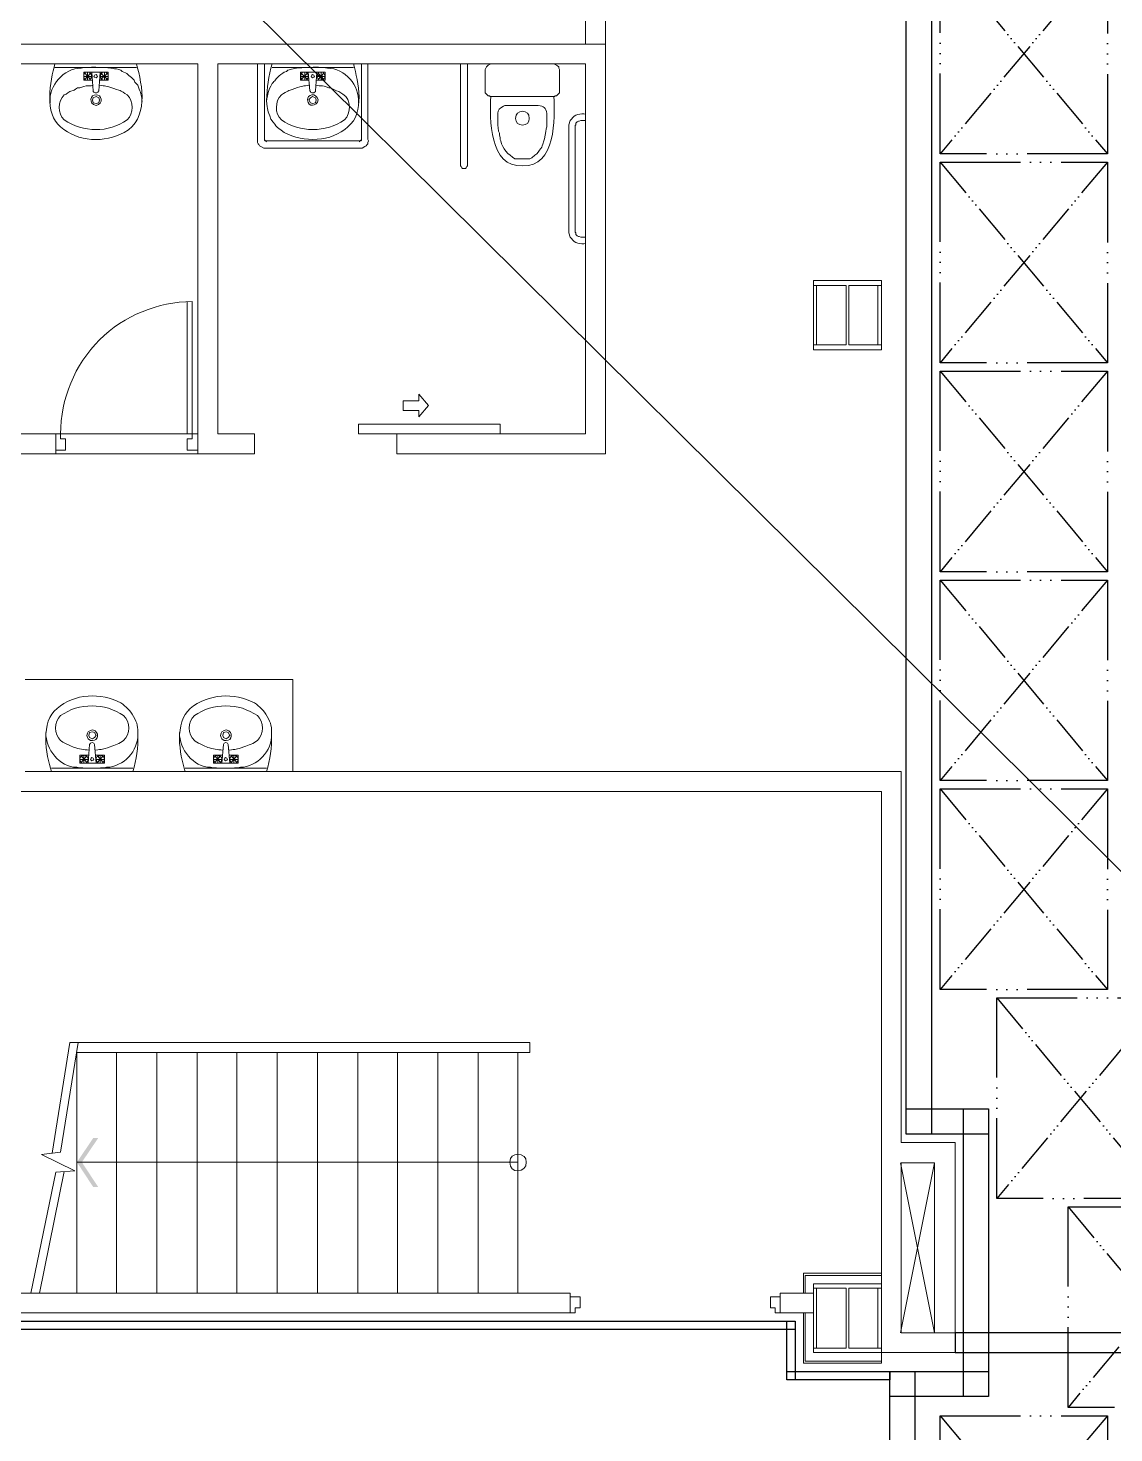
# Model space of a CAD drawing. Header units: millimetres. Extents: x -15161 to 10473752, y -72817 to 33960.
# Drawn here: x 9828 to 10478, y 2243 to 3083 of the extents above; entities that cross this region are included whole.
import ezdxf

# ---------------------------------------------------------------- set-up
doc = ezdxf.new("R2010")
doc.units = ezdxf.units.MM
doc.linetypes.add('ACAD_ISO06W100', pattern=[36, 24, -3, 0, -3, 0, -3, 0, -3])
for name, color, linetype in [('PDF_單色填滿', 7, 'Continuous'), ('PDF_幾何圖形', 7, 'Continuous'), ('棧板', 4, 'Continuous')]:
    doc.layers.add(name, color=color, linetype=linetype)

# ---------------------------------------------------------------- blocks, each defined once
blk = doc.blocks.new('拆除後的建築底圖1131126')
blk.add_lwpolyline([(11048.46, 2302.72), (10382.87, 2302.72), (10382.87, 2290.87), (11048.46, 2290.87)], close=True)
at = {"layer": 'PDF_單色填滿', "lineweight": 0}
for points in [[(9857.43, 2404.77), (9860.39, 2404.77), (9867.16, 2419.16), (9870.13, 2419.16)], [(9867.16, 2389.95), (9870.13, 2389.95), (9857.43, 2404.77), (9860.39, 2404.77)]]:
    blk.add_solid(points, dxfattribs=at)
at = {"layer": 'PDF_幾何圖形', "lineweight": 0}
for points in [[(10161.85, 3073.74), (10161.85, 3103.8), (10173.71, 3103.8), (10173.71, 3073.74), (10173.71, 2828.59), (10048.8, 2828.59), (10048.8, 2840.45), (10161.85, 2840.45), (10161.85, 3061.89), (9941.68, 3061.89), (9941.68, 2840.45), (9963.7, 2840.45), (9963.7, 2828.59), (9929.83, 2828.59), (9929.83, 3061.89), (9547.5, 3061.89)], [(10173.71, 3073.74), (9547.5, 3073.74)], [(9844.3, 3061.89), (9892.99, 3061.89)], [(9892.99, 3059.77), (9844.3, 3059.77)], [(9877.75, 3059.35), (9879.02, 3059.35), (9879.87, 3058.92), (9881.14, 3058.92), (9882.41, 3058.5), (9883.68, 3058.08), (9884.52, 3057.23)], [(9965.39, 3061.89), (9965.39, 3014.89), (9965.82, 3014.04), (9966.24, 3013.62), (9966.66, 3012.77), (9967.51, 3012.35), (9969.2, 3011.5), (10028.06, 3011.5), (10029.75, 3012.35), (10030.6, 3012.77), (10031.02, 3013.62), (10031.44, 3014.04), (10031.44, 3014.89), (10031.87, 3015.73), (10031.44, 3016.58), (10031.44, 3061.89)], [(9969.63, 3061.89), (9969.63, 3016.16), (9970.05, 3015.73)], [(10022.98, 3061.89), (9974.29, 3061.89)], [(9974.29, 3059.77), (10022.98, 3059.77)], [(10027.21, 3016.16), (10027.63, 3016.16), (10027.63, 3061.89)], [(10091.14, 3061.89), (10091.14, 3000.92), (10090.72, 3000.49), (10090.3, 2999.65), (10089.87, 2999.22), (10088.18, 2999.22), (10087.76, 2999.65), (10087.33, 3000.49), (10086.91, 3000.92), (10086.91, 3061.89)], [(9870.98, 3052.15), (9876.06, 3052.15), (9876.06, 3056.81), (9861.66, 3056.81), (9861.66, 3052.15), (9866.74, 3052.15)], [(9866.32, 3054.26), (9861.66, 3054.26)], [(9865.47, 3052.57), (9862.08, 3056.38)], [(9862.08, 3052.57), (9865.47, 3056.38)], [(9863.78, 3056.81), (9863.78, 3052.15)], [(9871.4, 3056.81), (9870.55, 3045.8), (9870.13, 3045.37), (9870.13, 3044.95), (9869.28, 3044.53), (9868.43, 3044.53), (9867.59, 3044.95), (9867.16, 3045.37), (9867.16, 3045.8), (9866.32, 3056.81)], [(9876.06, 3054.26), (9871.4, 3054.26)], [(9875.63, 3052.57), (9871.82, 3056.38)], [(9871.82, 3052.57), (9875.63, 3056.38)], [(9873.94, 3056.81), (9873.94, 3052.15)], [(9890.88, 3052.99), (9891.72, 3052.15), (9892.15, 3050.88), (9893.84, 3049.18), (9894.69, 3046.64)], [(9978.52, 3054.69), (9979.37, 3055.53), (9980.64, 3056.38), (9981.48, 3056.81), (9982.75, 3057.23), (9983.6, 3058.08)], [(9996.3, 3052.15), (9991.22, 3052.15), (9991.22, 3056.81), (10006.04, 3056.81), (10006.04, 3052.15), (10000.54, 3052.15)], [(9991.22, 3054.26), (9995.88, 3054.26), (9995.88, 3053.42), (9994.61, 3052.15), (9992.49, 3052.15), (9991.65, 3053.42), (9991.22, 3054.26), (9991.65, 3055.53), (9992.49, 3056.81), (9994.61, 3056.81), (9995.88, 3055.53), (9995.88, 3054.26)], [(9991.65, 3052.57), (9995.46, 3056.38)], [(9995.46, 3052.57), (9991.65, 3056.38)], [(9993.76, 3056.81), (9993.76, 3052.15)], [(9995.88, 3056.81), (9996.73, 3045.8), (9997.15, 3045.37), (9997.15, 3044.95), (9998, 3044.53), (9999.27, 3044.53), (10000.11, 3045.37), (10000.11, 3045.8), (10000.96, 3056.81)], [(10000.96, 3054.26), (10006.04, 3054.26)], [(10001.81, 3052.57), (10005.19, 3056.38)], [(10005.19, 3052.57), (10001.81, 3056.38)], [(10003.5, 3056.81), (10003.5, 3052.15)], [(9849.81, 3043.26), (9851.08, 3043.68), (9851.92, 3044.53), (9853.19, 3045.37), (9855.73, 3046.22), (9856.58, 3046.64), (9857.85, 3047.49), (9859.12, 3047.49), (9860.39, 3047.91), (9861.66, 3048.34), (9862.93, 3048.76), (9865.89, 3048.76), (9867.16, 3049.18)], [(10008.16, 3047.49), (10009.43, 3047.49), (10010.7, 3046.64), (10011.97, 3046.22), (10012.82, 3045.8), (10014.09, 3045.37), (10016.63, 3043.68)], [(10133.48, 3036.91), (10124.17, 3036.91), (10113.58, 3036.91), (10112.74, 3036.48), (10111.04, 3035.63)], [(10109.35, 3030.98), (10109.35, 3028.86)], [(10138.57, 3032.25), (10138.57, 3030.98), (10138.57, 3024.2), (10138.14, 3022.93)], [(10153.38, 3028.86), (10152.54, 3028.01), (10151.69, 3025.47), (10151.69, 2960.69), (10152.54, 2958.15), (10153.38, 2957.31)], [(10161.85, 3028.01), (10158.89, 3028.01), (10158.04, 3027.59), (10157.62, 3027.59), (10156.77, 3027.17), (10155.93, 3026.32), (10155.93, 3025.47), (10155.5, 3025.05), (10155.5, 2961.12), (10155.93, 2960.69), (10155.93, 2959.85), (10156.77, 2959), (10157.62, 2958.58), (10158.04, 2958.58), (10158.89, 2958.15), (10161.85, 2958.15)], [(10111.04, 3015.73), (10110.62, 3016.58), (10110.62, 3017.85), (10110.2, 3019.12), (10110.2, 3020.39), (10109.77, 3021.66)], [(9969.63, 3016.16), (9970.05, 3016.16), (9970.05, 3015.73), (9970.47, 3015.73), (9970.9, 3015.31)], [(9970.47, 3015.73), (10026.36, 3015.73), (10026.79, 3015.31)], [(10026.36, 3015.73), (10027.21, 3015.73), (10027.21, 3016.16), (10027.63, 3015.73)], [(10133.48, 3008.96), (10132.64, 3008.11), (10131.37, 3007.27), (10129.67, 3005.57), (10128.4, 3005.15), (10124.17, 3005.15), (10119.51, 3005.15)], [(9547.5, 2840.45), (9856.58, 2840.45)], [(9923.48, 2840.45), (9844.72, 2840.45), (9844.72, 2828.59), (9929.83, 2828.59), (9929.83, 2840.45), (9926.44, 2840.45), (9926.44, 2837.48), (9923.48, 2837.48), (9923.48, 2830.71), (9929.83, 2830.71)], [(9844.72, 2840.45), (9847.69, 2840.45), (9847.69, 2837.48), (9850.65, 2837.48), (9850.65, 2830.71), (9844.72, 2830.71)], [(9547.5, 2828.59), (9856.58, 2828.59)], [(9826.52, 2693.53), (9986.56, 2693.53), (9986.56, 2638.48)], [(9866.74, 2663.46), (9865.47, 2663.04), (9864.2, 2662.19), (9863.78, 2661.35), (9863.35, 2660.08), (9863.78, 2658.81), (9864.2, 2657.96), (9865.47, 2657.11), (9866.74, 2657.11)], [(9946.76, 2663.46), (9945.49, 2663.04), (9944.22, 2662.19), (9943.8, 2661.35), (9943.38, 2660.08), (9943.8, 2658.81), (9944.22, 2657.96), (9945.49, 2657.11), (9946.76, 2657.11)], [(9868.86, 2648.22), (9873.94, 2648.22), (9873.94, 2643.56), (9859.12, 2643.56), (9859.12, 2648.22), (9864.62, 2648.22)], [(9863.35, 2647.8), (9859.97, 2643.99)], [(9859.97, 2647.8), (9863.35, 2643.99)], [(9861.66, 2643.56), (9861.66, 2648.22)], [(9865.05, 2654.57), (9864.2, 2643.56)], [(9868.01, 2654.57), (9868.86, 2643.56)], [(9873.09, 2647.8), (9869.71, 2643.99)], [(9869.71, 2647.8), (9873.09, 2643.99)], [(9871.4, 2643.56), (9871.4, 2648.22)], [(9948.88, 2648.22), (9953.96, 2648.22), (9953.96, 2643.56), (9939.14, 2643.56), (9939.14, 2648.22), (9944.65, 2648.22)], [(9943.38, 2647.8), (9939.99, 2643.99)], [(9939.99, 2647.8), (9943.38, 2643.99)], [(9941.68, 2643.56), (9941.68, 2648.22)], [(9945.07, 2654.57), (9944.22, 2643.56)], [(9948.03, 2654.57), (9948.88, 2643.56)], [(9953.12, 2647.8), (9949.73, 2643.99)], [(9949.73, 2647.8), (9953.12, 2643.99)], [(9951.42, 2643.56), (9951.42, 2648.22)], [(9890.88, 2640.6), (9842.18, 2640.6)], [(9864.2, 2645.68), (9859.12, 2645.68)], [(9860.39, 2643.56), (9862.93, 2643.56)], [(9873.94, 2645.68), (9868.86, 2645.68)], [(9870.13, 2643.56), (9872.67, 2643.56)], [(9970.9, 2640.6), (9922.21, 2640.6)], [(9944.22, 2645.68), (9939.14, 2645.68)], [(9940.41, 2643.56), (9942.95, 2643.56)], [(9953.96, 2645.68), (9948.88, 2645.68)], [(9950.15, 2643.56), (9952.69, 2643.56)], [(9826.52, 2638.48), (10350.69, 2638.48), (10350.69, 2416.62), (10382.87, 2416.62), (10382.87, 2290.87)], [(10338.84, 2284.52), (10338.84, 2626.63), (9826.52, 2626.63), (9547.5, 2626.63)], [(9829.91, 2326.44), (9844.72, 2398.84), (9856.16, 2399.68), (9836.26, 2409.42), (9847.69, 2410.69), (9858.27, 2476.32)], [(9857.43, 2326.44), (9857.43, 2470.39), (10128.4, 2470.39), (10128.4, 2476.32), (9853.19, 2476.32), (9842.61, 2410.27)], [(9881.14, 2326.44), (9881.14, 2470.39)], [(9905.27, 2326.44), (9905.27, 2470.39)], [(9929.4, 2326.44), (9929.4, 2470.39)], [(9953.12, 2326.44), (9953.12, 2470.39)], [(9977.25, 2326.44), (9977.25, 2470.39)], [(10001.38, 2326.44), (10001.38, 2470.39)], [(10025.52, 2326.44), (10025.52, 2470.39)], [(10049.23, 2326.44), (10049.23, 2470.39)], [(10073.36, 2326.44), (10073.36, 2470.39)], [(10097.5, 2326.44), (10097.5, 2470.39)], [(10121.21, 2326.44), (10121.21, 2470.39)], [(9857.43, 2404.77), (10121.21, 2404.77)], [(10382.87, 2302.72), (10350.69, 2302.72), (10350.69, 2404.34), (10370.59, 2404.34), (10370.59, 2302.72), (10350.27, 2404.34)], [(10350.27, 2302.72), (10370.59, 2404.34)], [(9834.99, 2326.44), (9849.81, 2399.26)], [(10338.84, 2338.29), (10292.26, 2338.29), (10292.26, 2326.44)], [(10338.84, 2337.02), (10293.11, 2337.02), (10293.11, 2326.44)], [(10152.54, 2314.58), (10152.54, 2326.44), (9588.99, 2326.44)], [(10152.54, 2326.44), (10152.54, 2314.58), (10155.5, 2314.58), (10155.5, 2317.54), (10158.47, 2317.54), (10158.47, 2324.32), (10152.54, 2324.32)], [(10278.29, 2314.58), (10275.32, 2314.58), (10275.32, 2317.54), (10272.36, 2317.54), (10272.36, 2324.32), (10278.29, 2324.32)], [(10298.19, 2314.58), (10278.29, 2314.58), (10278.29, 2326.44), (10298.19, 2326.44)], [(9588.99, 2314.58), (10152.54, 2314.58)], [(10292.26, 2314.58), (10292.26, 2284.52), (10338.84, 2284.52)], [(10293.11, 2314.58), (10293.11, 2285.79), (10338.84, 2285.79)], [(10382.87, 2290.87), (10338.84, 2290.87)]]:
    blk.add_lwpolyline(points, dxfattribs=at)
for points in [[(10142.8, 3042.41), (10105.12, 3042.41), (10104.69, 3042.41), (10104.27, 3042.83), (10103.42, 3042.83), (10101.73, 3044.53), (10101.73, 3058.5), (10102.58, 3060.19), (10103.42, 3061.04), (10104.27, 3061.46), (10105.12, 3061.89), (10142.8, 3061.89), (10144.49, 3061.04), (10144.92, 3060.62), (10145.76, 3060.19), (10145.76, 3059.35), (10146.19, 3058.5), (10146.19, 3044.53), (10144.49, 3042.83), (10143.65, 3042.83), (10143.22, 3042.41)], [(9863.78, 3052.15), (9862.51, 3052.15), (9861.66, 3053.42), (9861.66, 3055.53), (9862.51, 3056.81), (9865.05, 3056.81), (9865.89, 3055.53), (9866.32, 3054.26), (9865.89, 3053.42), (9865.05, 3052.15)], [(9868.86, 3053.42), (9868.01, 3053.84), (9867.59, 3054.26), (9868.01, 3055.11), (9868.86, 3055.53), (9869.28, 3055.11), (9869.71, 3054.26)], [(9873.94, 3052.15), (9872.67, 3052.15), (9871.82, 3053.42), (9871.4, 3054.26), (9871.82, 3055.53), (9872.67, 3056.81), (9874.79, 3056.81), (9876.06, 3055.53), (9876.06, 3053.42), (9874.79, 3052.15)], [(9999.69, 3054.26), (9999.27, 3053.84), (9998.42, 3053.42), (9997.57, 3054.26), (9998, 3055.11), (9998.42, 3055.53), (9999.27, 3055.11)], [(10006.04, 3054.26), (10005.62, 3053.42), (10004.77, 3052.15), (10002.23, 3052.15), (10001.38, 3053.42), (10000.96, 3054.26), (10001.38, 3055.53), (10002.23, 3056.81), (10004.77, 3056.81), (10005.62, 3055.53)], [(9868.86, 3038.18), (9867.16, 3038.6), (9866.74, 3040.29), (9867.16, 3041.56), (9868.86, 3042.41), (9870.55, 3041.56), (9870.98, 3040.29), (9870.55, 3038.6)], [(10000.54, 3040.29), (10000.11, 3038.6), (9998.42, 3038.18), (9997.15, 3038.6), (9996.3, 3040.29), (9997.15, 3041.56), (9998.42, 3042.41), (10000.11, 3041.56)], [(10298.19, 2893.8), (10298.19, 2890.83), (10338.84, 2890.83), (10338.84, 2893.8), (10319.36, 2893.8), (10319.36, 2929.36), (10338.84, 2929.36), (10338.84, 2932.32), (10298.19, 2932.32), (10298.19, 2929.36), (10317.66, 2929.36), (10317.66, 2893.8)], [(10298.19, 2893.8), (10298.19, 2929.36), (10299.88, 2929.36), (10299.88, 2893.8)], [(10336.72, 2893.8), (10336.72, 2929.36), (10338.84, 2929.36), (10338.84, 2893.8)], [(10061.93, 2860.35), (10061.93, 2864.16), (10067.86, 2857.38), (10061.93, 2850.61), (10061.93, 2854.42), (10052.61, 2854.42), (10052.61, 2860.35)], [(10110.62, 2840.45), (10110.62, 2846.37), (10025.94, 2846.37), (10025.94, 2840.45)], [(9866.74, 2662.19), (9865.05, 2661.77), (9864.62, 2660.08), (9865.05, 2658.81), (9866.74, 2657.96), (9868.01, 2658.81), (9868.86, 2660.08), (9868.01, 2661.77)], [(9946.76, 2662.19), (9945.07, 2661.77), (9944.65, 2660.08), (9945.07, 2658.81), (9946.76, 2657.96), (9948.03, 2658.81), (9948.88, 2660.08), (9948.03, 2661.77)], [(9866.32, 2646.95), (9865.89, 2646.53), (9865.47, 2645.68), (9866.32, 2644.83), (9867.16, 2645.26), (9867.59, 2645.68), (9867.16, 2646.53)], [(9946.34, 2646.95), (9945.92, 2646.53), (9945.49, 2645.68), (9945.92, 2645.26), (9946.34, 2644.83), (9947.19, 2645.26), (9947.61, 2645.68), (9947.19, 2646.53)], [(10298.19, 2293.41), (10298.19, 2290.87), (10338.84, 2290.87), (10338.84, 2293.41), (10319.36, 2293.41), (10319.36, 2329.4), (10338.84, 2329.4), (10338.84, 2331.94), (10298.19, 2331.94), (10298.19, 2329.4), (10317.66, 2329.4), (10317.66, 2293.41)], [(10298.19, 2293.41), (10298.19, 2329.4), (10299.88, 2329.4), (10299.88, 2293.41)], [(10336.72, 2293.41), (10336.72, 2329.4), (10338.84, 2329.4), (10338.84, 2293.41)]]:
    blk.add_lwpolyline(points, close=True, dxfattribs=at)
for points in [[(9847.69, 2840.45, -0.199564), (9870.98, 2896.76, -0.195591), (9926.44, 2919.62), (9926.44, 2840.45), (9923.48, 2840.45), (9923.48, 2919.62)], [(9842.18, 2638.48), (9890.88, 2638.48, 0.085895), (9893.84, 2660.5)], [(9922.21, 2638.48), (9970.9, 2638.48, 0.085899), (9973.86, 2660.5)]]:
    blk.add_lwpolyline(points, format="xyb", dxfattribs=at)
for points in [[(9847.69, 3024.2), (9837.68, 3031.62), (9841.43, 3051.82), (9844.3, 3061.89)], [(9841.34, 3038.6), (9840.67, 3049.11), (9849.37, 3059.07), (9859.97, 3059.35)], [(9859.97, 3059.35), (9863.74, 3060.14), (9873.78, 3059.86), (9877.75, 3059.35)], [(9892.99, 3061.89), (9896.87, 3048.49), (9900.45, 3029.11), (9885.79, 3020.82)], [(9974.29, 3061.89), (9971.84, 3054.74), (9971.3, 3047.33), (9970.9, 3039.87)], [(9983.6, 3058.08), (9988.98, 3060.07), (10001.55, 3060.22), (10007.31, 3059.35)], [(10007.31, 3059.35), (10017.91, 3059.07), (10026.6, 3049.11), (10025.94, 3038.6)], [(10019.59, 3024.2), (10030.05, 3032.92), (10025.76, 3050.64), (10022.98, 3061.89)], [(9884.52, 3057.23), (9887.56, 3056.67), (9888.43, 3054.82), (9890.88, 3052.99)], [(9974.29, 3050.03), (9975.92, 3051.81), (9976.47, 3052.87), (9978.52, 3054.69)], [(9849.81, 3028.44), (9845.68, 3032.22), (9845.85, 3039.45), (9849.81, 3043.26)], [(9868.86, 3036.91), (9864.05, 3038.01), (9865.53, 3043.8), (9868.86, 3043.26)], [(9868.86, 3043.26), (9872.17, 3043.8), (9873.66, 3038.01), (9868.86, 3036.91)], [(9870.55, 3049.18), (9875.01, 3048.33), (9874.33, 3049.02), (9879.44, 3047.07)], [(9879.44, 3047.07), (9885.05, 3045.23), (9882.87, 3046.22), (9887.49, 3043.26)], [(9887.49, 3043.26), (9891.44, 3039.45), (9891.62, 3032.22), (9887.49, 3028.44)], [(9894.69, 3046.64), (9895.76, 3044.12), (9896.25, 3042.2), (9896.38, 3039.45)], [(9970.9, 3039.45), (9971.67, 3044.22), (9971.59, 3045.39), (9974.29, 3050.03)], [(9979.79, 3028.44), (9975.66, 3032.22), (9975.84, 3039.45), (9979.79, 3043.26)], [(9979.79, 3043.26), (9983.93, 3045.7), (9982.99, 3045.61), (9987.83, 3047.07)], [(9987.83, 3047.07), (9992.94, 3049.02), (9992.26, 3048.33), (9996.73, 3049.18)], [(9995.46, 3040.29), (9994.91, 3043.62), (10000.7, 3045.1), (10001.81, 3040.29)], [(10000.54, 3049.18), (10003.99, 3048.13), (10003.16, 3049.56), (10008.16, 3047.49)], [(10016.63, 3043.68), (10021.58, 3040.65), (10021.71, 3032.22), (10017.47, 3028.44)], [(9970.9, 3039.87), (9971.43, 3033.64), (9971.45, 3034.63), (9973.44, 3028.86)], [(10001.81, 3040.29), (10000.99, 3036.15), (9995.6, 3035.82), (9995.46, 3040.29)], [(10124.17, 3000.92), (10104, 2999.59), (10104.4, 3029.23), (10105.12, 3042.41)], [(10109.35, 3030.98), (10109.09, 3032.71), (10109.61, 3034.53), (10111.04, 3035.63)], [(10119.94, 3029.28), (10119.52, 3034.78), (10128.73, 3034.99), (10127.98, 3029.28)], [(10142.8, 3042.41), (10143.58, 3029.42), (10143.98, 2999.99), (10124.17, 3000.92)], [(10133.48, 3036.91), (10136.61, 3036.52), (10138.22, 3035.54), (10138.57, 3032.25)], [(9887.49, 3028.44), (9876.15, 3020.48), (9861.4, 3020.67), (9849.81, 3028.44)], [(9973.44, 3028.86), (9978.11, 3022.9), (9975.36, 3025.34), (9981.48, 3020.82)], [(10017.47, 3028.44), (10006.46, 3020.67), (9990.69, 3020.59), (9979.79, 3028.44)], [(10109.77, 3021.66), (10109.36, 3025.05), (10109.24, 3025.16), (10109.35, 3028.86)], [(10127.98, 3029.28), (10128.83, 3023.92), (10119.55, 3023.89), (10119.94, 3029.28)], [(10161.85, 3031.82), (10158.82, 3032.21), (10154.99, 3031.82), (10153.38, 3028.86)], [(9885.79, 3020.82), (9874.08, 3014.49), (9857.78, 3015.06), (9847.69, 3024.2)], [(9981.48, 3020.82), (9993.13, 3014.56), (10009.61, 3015.02), (10019.59, 3024.2)], [(10138.14, 3022.93), (10138.12, 3021.96), (10137.32, 3016.4), (10136.87, 3015.73)], [(10119.51, 3005.15), (10115.6, 3007.48), (10112.03, 3011.18), (10111.04, 3015.73)], [(10136.87, 3015.73), (10135.08, 3009.72), (10135.86, 3013.42), (10133.48, 3008.96)], [(10153.38, 2957.31), (10154.99, 2954.34), (10158.82, 2953.95), (10161.85, 2954.34)], [(9883.68, 2679.55), (9872.01, 2685.74), (9855.8, 2685.38), (9845.57, 2676.17)], [(9963.7, 2679.55), (9951.43, 2685.97), (9936.12, 2685.1), (9925.17, 2676.17)], [(9845.57, 2676.17), (9835.35, 2668.94), (9838.91, 2648.45), (9842.18, 2638.48)], [(9885.37, 2671.93), (9874.44, 2679.7), (9858.61, 2679.77), (9847.69, 2671.93)], [(9891.3, 2671.51), (9889.34, 2674.98), (9886.8, 2677.3), (9883.68, 2679.55)], [(9925.17, 2676.17), (9915.53, 2667.55), (9918.86, 2649.21), (9922.21, 2638.48)], [(9965.39, 2671.93), (9954.46, 2679.7), (9938.63, 2679.77), (9927.71, 2671.93)], [(9971.32, 2671.51), (9969.37, 2674.98), (9966.83, 2677.3), (9963.7, 2679.55)], [(9847.69, 2671.93), (9843.56, 2668.15), (9843.74, 2660.92), (9847.69, 2657.11)], [(9885.37, 2657.11), (9889.32, 2660.92), (9889.5, 2668.15), (9885.37, 2671.93)], [(9893.84, 2660.5), (9894.08, 2665.05), (9893.64, 2667.44), (9891.3, 2671.51)], [(9927.71, 2671.93), (9923.58, 2668.15), (9923.76, 2660.92), (9927.71, 2657.11)], [(9965.39, 2657.11), (9969.35, 2660.92), (9969.52, 2668.15), (9965.39, 2671.93)], [(9973.86, 2660.5), (9974.1, 2665.05), (9973.66, 2667.45), (9971.32, 2671.51)], [(9838.8, 2661.77), (9838.88, 2651.56), (9846.74, 2641.38), (9857.43, 2641.02)], [(9847.69, 2657.11), (9848.52, 2656.05), (9854.25, 2653.51), (9855.73, 2652.88)], [(9868.01, 2654.57), (9868.05, 2656.31), (9865.01, 2656.33), (9865.05, 2654.57)], [(9866.74, 2657.11), (9870.06, 2656.57), (9871.55, 2662.36), (9866.74, 2663.46)], [(9875.21, 2641.02), (9885.18, 2641.21), (9894.35, 2650.94), (9893.84, 2660.92)], [(9877.33, 2653.3), (9880.16, 2654.18), (9883.13, 2655.21), (9885.37, 2657.11)], [(9918.82, 2661.77), (9918.73, 2651.57), (9926.89, 2641.37), (9937.45, 2641.02)], [(9927.71, 2657.11), (9928.54, 2656.05), (9934.27, 2653.51), (9935.76, 2652.88)], [(9948.03, 2654.57), (9948.08, 2656.31), (9945.03, 2656.33), (9945.07, 2654.57)], [(9946.76, 2657.11), (9950.08, 2656.57), (9951.57, 2662.36), (9946.76, 2663.46)], [(9955.23, 2641.02), (9965.2, 2641.21), (9974.38, 2650.94), (9973.86, 2660.92)], [(9957.35, 2653.3), (9960.19, 2654.18), (9963.16, 2655.21), (9965.39, 2657.11)], [(9855.73, 2652.88), (9858.65, 2652.03), (9861.66, 2651.74), (9864.62, 2651.19)], [(9861.66, 2648.22), (9858.87, 2647.52), (9858.4, 2645.7), (9860.39, 2643.56)], [(9862.93, 2643.56), (9864.92, 2645.7), (9864.45, 2647.52), (9861.66, 2648.22)], [(9871.4, 2648.22), (9868.6, 2647.52), (9868.14, 2645.7), (9870.13, 2643.56)], [(9868.43, 2651.19), (9872.9, 2652.04), (9872.22, 2651.35), (9877.33, 2653.3)], [(9872.67, 2643.56), (9874.66, 2645.7), (9874.19, 2647.52), (9871.4, 2648.22)], [(9935.76, 2652.88), (9938.68, 2652.03), (9941.68, 2651.74), (9944.65, 2651.19)], [(9941.68, 2648.22), (9938.89, 2647.52), (9938.42, 2645.7), (9940.41, 2643.56)], [(9942.95, 2643.56), (9944.94, 2645.7), (9944.47, 2647.52), (9941.68, 2648.22)], [(9951.42, 2648.22), (9948.63, 2647.52), (9948.16, 2645.7), (9950.15, 2643.56)], [(9948.46, 2651.19), (9952.92, 2652.04), (9952.24, 2651.35), (9957.35, 2653.3)], [(9952.69, 2643.56), (9954.68, 2645.7), (9954.21, 2647.52), (9951.42, 2648.22)], [(9857.43, 2641.02), (9860.3, 2640.35), (9872.34, 2640.35), (9875.21, 2641.02)], [(9937.45, 2641.02), (9940.32, 2640.35), (9952.36, 2640.35), (9955.23, 2641.02)], [(10126.29, 2404.77), (10127.02, 2410.89), (10115.81, 2411.26), (10116.55, 2404.77)], [(10116.55, 2404.77), (10115.93, 2397.62), (10126.89, 2398.04), (10126.29, 2404.77)]]:
    blk.add_open_spline(points, degree=3, dxfattribs=at)
blk = doc.blocks.new('棧板')
at = {"color": 4, "linetype": 'ACAD_ISO06W100', "ltscale": 20}
blk.add_lwpolyline([(58209.4, -10310), (59209.4, -10310), (59209.4, -11510), (58209.4, -11510)], close=True, dxfattribs=at)
at = {"color": 4, "linetype": 'ACAD_ISO06W100', "ltscale": 10}
for points in [[(58209.4, -10310), (59209.4, -11510)], [(59209.4, -10310), (58209.4, -11510)]]:
    blk.add_lwpolyline(points, dxfattribs=at)

msp = doc.modelspace()

# ---------------------------------------------------------------- linework, layer by layer
at = {"color": 4}
msp.add_lwpolyline([(8080.2167, 4959.9057), (15312.2056, -2209.2652)], dxfattribs=at)
at = {"color": 94}
for points in [[(10353.6903, 3526.8628), (10368.6903, 3526.8628), (10368.6903, 2421.6203), (10353.6903, 2421.6203)], [(10402.869, 2436.6203), (10402.869, 2421.6203), (10353.6903, 2421.6203), (10353.6903, 2436.6203)], [(10402.869, 2264.5995), (10387.869, 2264.5995), (10387.869, 2436.6203), (10402.869, 2436.6203)], [(10402.869, 2279.5995), (10402.869, 2264.5995), (10343.8352, 2264.5995), (10343.8352, 2279.5995)], [(10358.8352, 495.9855), (10343.8352, 495.9855), (10343.8352, 2279.5995), (10358.8352, 2279.5995)]]:
    msp.add_lwpolyline(points, close=True, dxfattribs=at)
at = {"color": 30}
for points in [[(9593.9891, 2309.5804), (10287.2608, 2309.5804), (10287.2608, 2304.5804), (9593.9891, 2304.5804)], [(10287.2608, 2309.5804), (10287.2608, 2274.5187), (10282.2608, 2274.5187), (10282.2608, 2309.5804)], [(10282.2608, 2279.5187), (10343.8352, 2279.5187), (10343.8352, 2274.5187), (10282.2608, 2274.5187)]]:
    msp.add_lwpolyline(points, close=True, dxfattribs=at)

# ---------------------------------------------------------------- block references
msp.add_blockref('拆除後的建築底圖1131126', (0, 0), dxfattribs=at)
at = {"layer": '棧板', "color": 4, "xscale": 0.1, "yscale": 0.1, "zscale": 0.1}
for p in [(4553.0669, 4159.0503), (4553.0669, 4034.0503), (4553.0669, 3909.0503), (4553.0669, 3784.0503), (4553.0669, 3659.0503), (4586.9258, 3534.0503), (4629.6092, 3409.0503), (4553.0669, 3284.0503)]:
    msp.add_blockref('棧板', p, dxfattribs=at)

doc.saveas('drawing.dxf')
